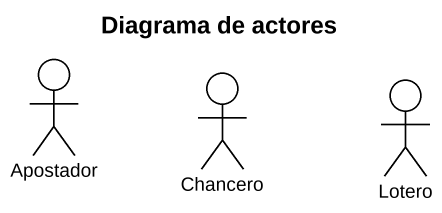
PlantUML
@startuml
title Diagrama de actores
actor Apostador
actor Chancero
actor Lotero
@enduml
